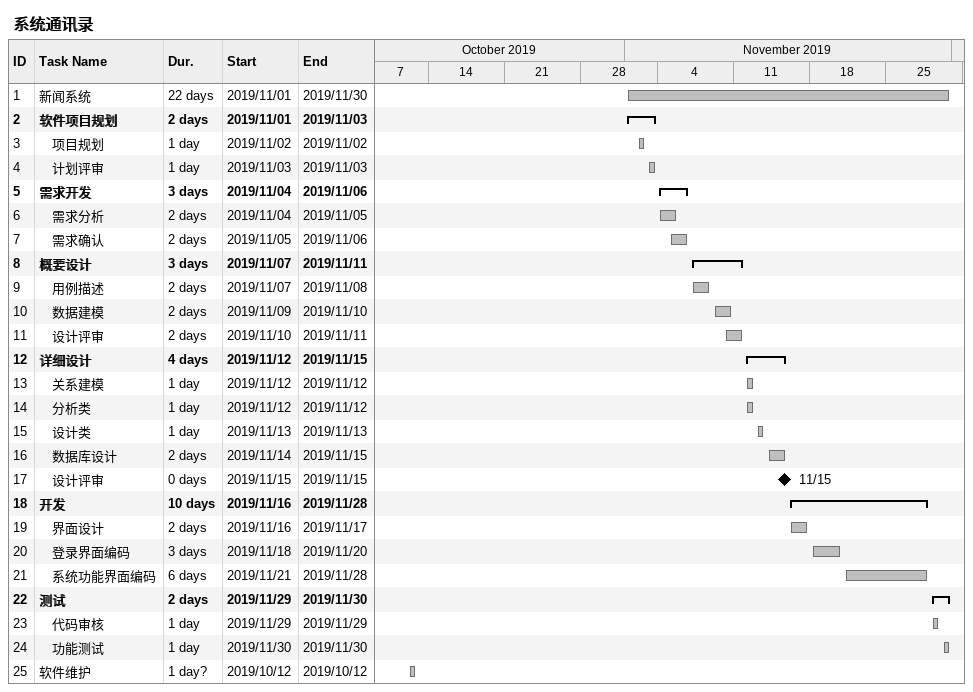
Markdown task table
系统通讯录

| ID | Level | Task | Duration | Start | Finish |
|---|---|---|---|---|---|
| 1 | 1 | 新闻系统 | 22d | 2019-11-01 | 2019-11-30 |
| 2 | 1 | **软件项目规划** | 2d | 2019-11-01 | 2019-11-03 |
| 3 | 2 | 项目规划 | 1d | 2019-11-02 | 2019-11-02 |
| 4 | 2 | 计划评审 | 1d | 2019-11-03 | 2019-11-03 |
| 5 | 1 | **需求开发** | 3d | 2019-11-04 | 2019-11-06 |
| 6 | 2 | 需求分析 | 2d | 2019-11-04 | 2019-11-05 |
| 7 | 2 | 需求确认 | 2d | 2019-11-05 | 2019-11-06 |
| 8 | 1 | **概要设计** | 3d | 2019-11-07 | 2019-11-11 |
| 9 | 2 | 用例描述 | 2d | 2019-11-07 | 2019-11-08 |
| 10 | 2 | 数据建模 | 2d | 2019-11-09 | 2019-11-10 |
| 11 | 2 | 设计评审 | 2d | 2019-11-10 | 2019-11-11 |
| 12 | 1 | **详细设计** | 4d | 2019-11-12 | 2019-11-15 |
| 13 | 2 | 关系建模 | 1d | 2019-11-12 | 2019-11-12 |
| 14 | 2 | 分析类 | 1d | 2019-11-12 | 2019-11-12 |
| 15 | 2 | 设计类 | 1d | 2019-11-13 | 2019-11-13 |
| 16 | 2 | 数据库设计 | 2d | 2019-11-14 | 2019-11-15 |
| 17 | 2 | 设计评审 | 0d | 2019-11-15 | 2019-11-15 |
| 18 | 1 | **开发** | 10d | 2019-11-16 | 2019-11-28 |
| 19 | 2 | 界面设计 | 2d | 2019-11-16 | 2019-11-17 |
| 20 | 2 | 登录界面编码 | 3d | 2019-11-18 | 2019-11-20 |
| 21 | 2 | 系统功能界面编码 | 6d | 2019-11-21 | 2019-11-28 |
| 22 | 1 | **测试** | 2d | 2019-11-29 | 2019-11-30 |
| 23 | 2 | 代码审核 | 1d | 2019-11-29 | 2019-11-29 |
| 24 | 2 | 功能测试 | 1d | 2019-11-30 | 2019-11-30 |
| 25 | 1 | 软件维护 | 1d? | 2019-10-12 | 2019-10-12 |
